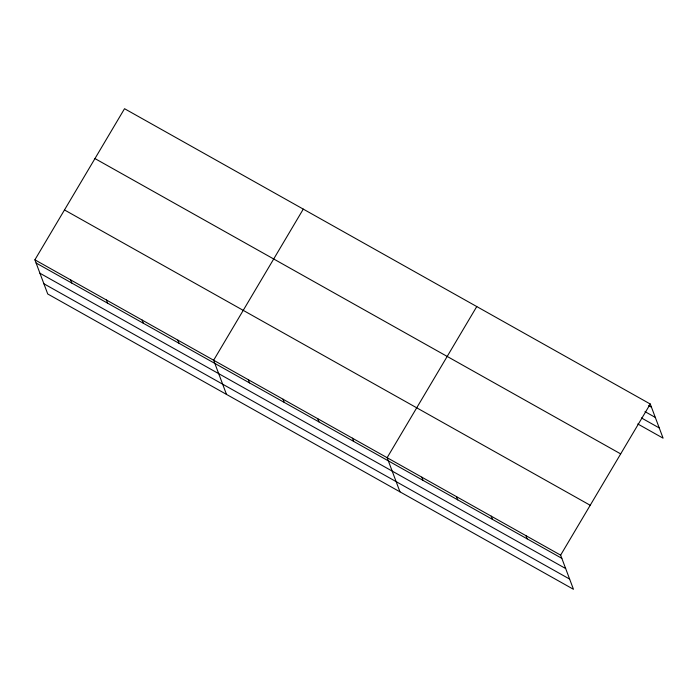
<?xml version="1.0" encoding="UTF-8"?>
<svg xmlns="http://www.w3.org/2000/svg" width="698" height="698" viewBox="0 0 698 698"><rect width="100%" height="100%" fill="white"/><g stroke="black" fill="none" stroke-linecap="round" stroke-linejoin="round"><path stroke-width="1.05" d="M34.9 259.822L560.625 555.146L573.468 589.295L47.734 293.98L34.9 259.822L124.532 108.705L650.266 404.02L663.1 438.178L637.78 423.956M303.281 209.112L213.649 360.229L226.484 394.387M476.769 306.562L387.137 457.687L399.98 491.846M560.625 555.146L650.266 404.02M648.643 405.625L651.461 407.204M644.987 411.628L655.3 417.421M641.436 417.945L659.261 427.953M94.954 158.568L620.679 453.892M64.478 209.95L590.211 505.273M36.095 263.006L561.829 558.33M39.934 273.232L565.668 568.547M43.895 283.763L569.629 579.078M525.934 535.654L527.13 538.839M491.235 516.162L492.43 519.347M456.536 496.671L457.731 499.855M421.836 477.179L423.032 480.364M352.438 438.196L353.633 441.38M317.738 418.704L318.942 421.889M283.048 399.212L284.243 402.397M248.348 379.721L249.544 382.905M177.894 340.153L179.098 343.337M142.148 320.068L143.343 323.253M106.401 299.983L107.597 303.168M70.646 279.907L71.85 283.091"/></g></svg>
